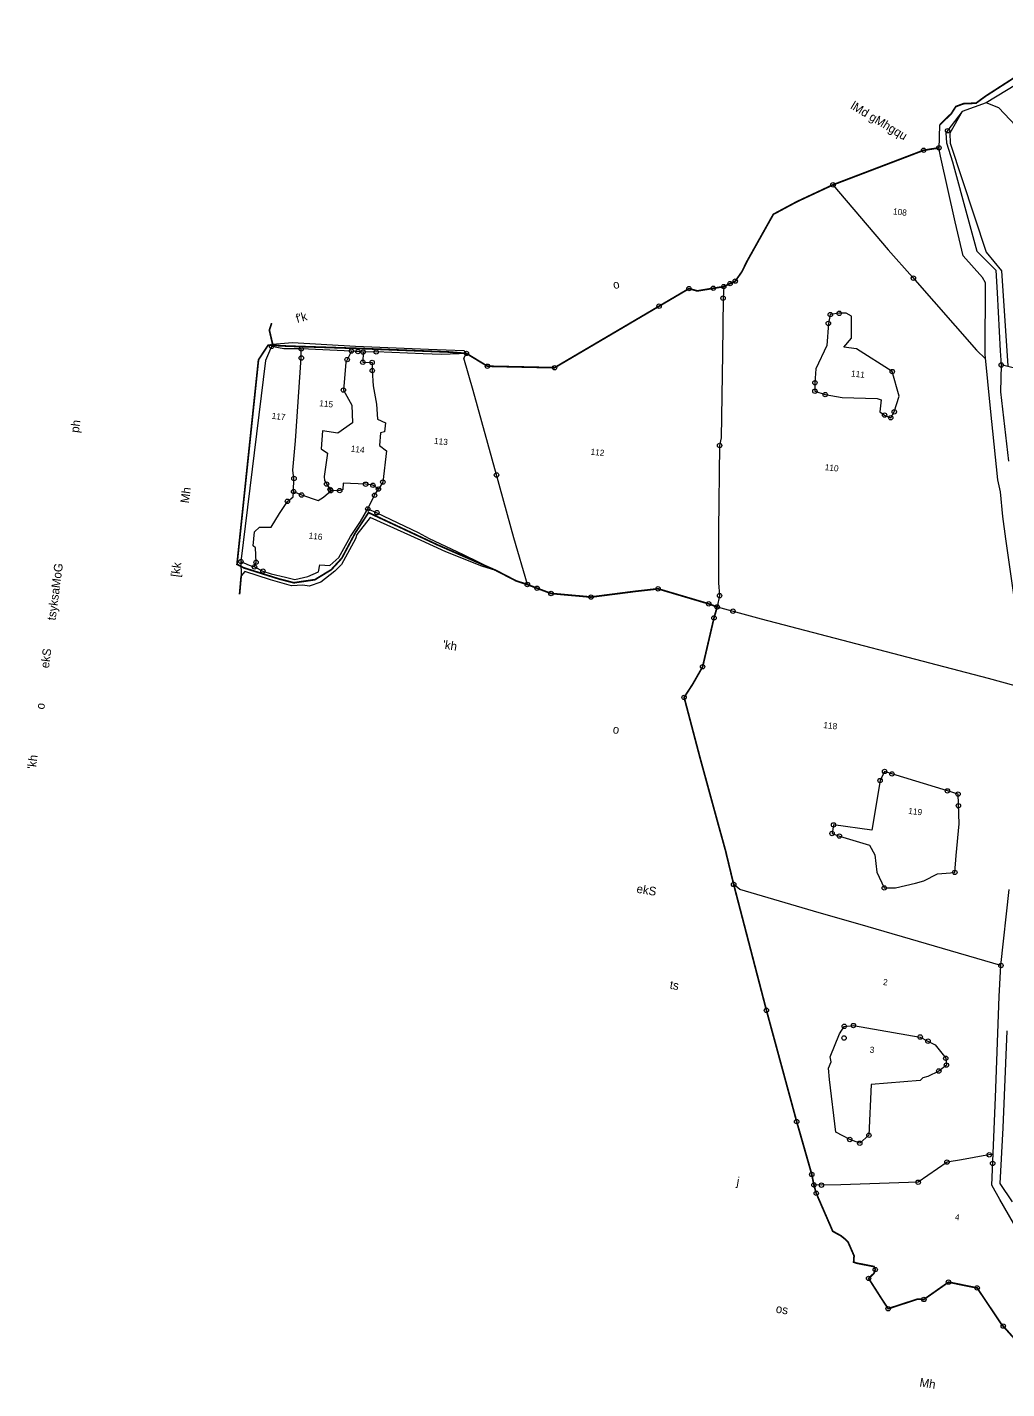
# Model space of a CAD drawing. Header units: feet. Extents: x 335453 to 339852, y 1780150 to 1783105.
# Drawn here: x 335577 to 336994, y 1780820 to 1782792 of the extents above; entities that cross this region are included whole.
import ezdxf
from ezdxf.enums import TextEntityAlignment as Align

# ---------------------------------------------------------------- set-up
doc = ezdxf.new("R2010")
doc.units = ezdxf.units.FT
doc.header["$LTSCALE"] = 0.02
doc.header["$MEASUREMENT"] = 0
doc.linetypes.add('DASHDOT', pattern=[1, 0.5, -0.25, 0, -0.25])
doc.linetypes.add('DIVIDE', pattern=[31.75, 12.7, -6.35, 0, -6.35, 0, -6.35])
doc.layers.get('0').update_dxf_attribs({"linetype": 'CONTINUOUS'})
for name, color, linetype in [('OFF', 1, 'CONTINUOUS'), ('POLY_HATCH', 12, 'CONTINUOUS'), ('POLY_PARCEL', 6, 'CONTINUOUS'), ('POLY_ROAD', 30, 'CONTINUOUS'), ('POLY_WATER', 4, 'CONTINUOUS'), ('SYM_STONE', 1, 'CONTINUOUS'), ('TEXT_MAPOUT', 7, 'CONTINUOUS'), ('TEXT_PARCEL', 7, 'CONTINUOUS'), ('V_BOUND_LINE', 7, 'CONTINUOUS'), ('V_BOUND_STREAM_LINE', 7, 'DASHDOT'), ('V_DIVIDE_LINE', 7, 'DIVIDE')]:
    doc.layers.add(name, color=color, linetype=linetype)
doc.styles.add('TEXT_MAP', font='', dxfattribs={"height": 0.25})
doc.styles.get('TEXT_MAP').set_extended_font_data('Kruti Dev 050')

# ---------------------------------------------------------------- blocks, each defined once
blk = doc.blocks.new('STONE')
blk.add_circle((0, 0), 0.0851)
blk = doc.blocks.new('AFD')
at = {"layer": 'OFF'}
for points in [[(282.18, 519.87), (281.57, 526.97)], [(93.66, 378.19), (94.2, 374.1)]]:
    blk.add_lwpolyline(points, dxfattribs=at)
at = {"layer": 'POLY_HATCH'}
blk.add_lwpolyline([(305.31, 527.64), (298.06, 533.74), (294.27, 534.8), (287.63, 531.49), (284.68, 524.82), (285.15, 521.95), (299.1, 491.64), (304.06, 486.72), (308.96, 459.5)], dxfattribs=at)
at = {"layer": 'POLY_PARCEL'}
for points in [[(252.62, 506.17), (270.69, 489.11), (278.56, 482.05), (299.39, 462.95), (302.31, 460.73)], [(224.33, 473.23), (224.5, 469.87), (226.14, 453.73), (228.49, 429.46), (228.26, 427.16), (230.65, 402.62), (232.36, 387.44), (233.07, 383.75), (232.75, 380.41), (245.86, 378.42), (313.33, 368.54), (321.33, 367.31), (324.57, 366.85)], [(330.55, 413.27), (328.77, 415.1), (327.87, 417.06), (324.36, 428.56), (318.64, 446.3), (316.43, 452.14), (314.64, 458.34), (312.92, 458.75), (307.03, 459.5)], [(177.17, 380.78), (171.77, 393.84), (164.74, 411.46), (155.31, 435.16), (151.51, 444.2), (152.13, 445.63)], [(106.63, 400.13), (106.33, 403.93), (105.75, 406.26), (105.53, 414.87), (104.57, 439), (104.27, 441.62)], [(118.83, 442.6), (117.54, 439.1), (117.54, 439.1), (117.76, 431.09), (117.76, 431.09), (120.72, 426.99), (121.45, 421.89), (117.51, 418.4), (117.51, 418.4), (113.05, 418.62), (113.2, 413.37), (115.24, 412.35), (115.02, 405.49), (115.24, 404.29), (117.36, 401.59)], [(122.24, 442.7), (122.48, 439.73), (125.17, 439.98), (125.47, 437.64), (126.21, 433.3), (127.74, 428.04), (128.55, 423.74), (130.96, 422.94), (131.03, 420.3), (129.88, 419.95), (130.01, 416.22), (132.2, 414.87), (132.12, 405.75), (131.08, 403.58)], [(131.08, 403.58), (129.34, 404.51), (127.22, 404.58), (120.72, 404.15), (120.8, 402.32), (119.92, 401.89), (117.36, 401.59)], [(97.76, 377.1), (98.06, 378.5), (97.41, 382.66), (96.68, 383.17), (96.6, 387.26), (97.89, 388.74), (101.35, 389.08), (103.25, 393.31), (105.15, 397.11), (106.68, 398.64), (106.63, 400.13)], [(106.63, 400.13), (109.04, 399.4), (114, 398.31), (115.46, 399.48), (117.36, 401.59)], [(128.61, 397.5), (130.15, 401.66), (131.08, 403.58)], [(326.29, 285.89), (326.29, 285.89), (284.29, 293.17), (272.06, 295.25), (248.37, 299.41), (246.45, 300.72)], [(330.09, 231.13), (328.34, 230.57), (321.17, 228.43), (317.03, 227.33), (309.34, 220.58), (309.34, 220.58), (287.06, 217.33), (281.5, 216.62), (279.3, 216.44)]]:
    blk.add_lwpolyline(points, dxfattribs=at)
for points in [[(260.61, 469.47), (258.56, 469.22), (256.03, 468.57), (255.74, 465.95), (255.99, 459.55), (253.62, 452.45), (253.78, 448.37), (254.03, 445.92), (257.13, 445.27), (262.12, 445.02), (272.25, 445.84), (273.47, 445.59), (273.47, 442.08), (274.94, 441.27), (276.82, 440.7), (277.65, 442.52), (278.55, 447.17), (275.77, 454.1), (264.69, 459.51), (260.97, 459.6), (260.97, 459.6), (262.89, 462.45), (262.23, 468.77)], [(286.41, 338.24), (285.41, 335.47), (284.61, 320.89), (284.61, 320.89), (273.39, 321.16), (273.23, 318.61), (275.45, 318.11), (284.44, 316.4), (286.32, 313.87), (287.46, 308.89), (290.07, 304.57), (293.37, 304.91), (298.94, 306.93), (301.31, 307.91), (305.02, 310.36), (309.96, 311.31), (309.96, 311.31), (309.96, 311.31), (309.85, 316.21), (309.61, 325.51), (308.38, 334.08), (308.38, 334.08), (305.2, 334.65), (288.61, 337.75)], [(285.59, 263.79), (305.25, 262.62), (307.64, 261.67), (309.87, 260.87), (313.32, 257.31), (313.75, 255.35), (311.73, 253.39), (308.7, 251.47), (307.32, 250.94), (306.68, 250.04), (292.65, 247.28), (293.61, 232.58), (291.22, 229.98), (288.19, 230.73), (283.99, 232.37), (280.43, 247.39), (279.77, 250.68), (280.36, 252.59), (279.93, 253.97), (281.85, 260.98), (282.98, 263.26)]]:
    blk.add_lwpolyline(points, close=True, dxfattribs=at)
at = {"layer": 'POLY_ROAD'}
for points in [[(344.17, 560.18), (344.17, 560.18), (342.01, 559.42), (336.84, 556.39), (335.74, 554.94), (324.86, 550.19), (323.17, 547.6), (321.22, 548.05), (319.58, 548.05), (315.15, 546.51), (308.88, 546.46), (307.74, 545.22), (294.27, 534.8), (287.63, 531.49), (284.89, 527.02), (283.58, 524.82)], [(283.58, 524.82), (284.05, 521.95), (286.44, 516.63), (292.62, 500.88), (296.37, 491.64), (302.44, 486.72), (303.49, 480.25), (306.28, 463.51), (307.03, 459.5), (307.67, 451.69), (312.21, 431.88)], [(330.11, 267.23), (332.08, 239.06), (333.02, 222.8), (337.11, 217.95)], [(349.4, 196.62), (333.54, 218.25), (330.69, 222.08), (328.99, 247.55), (326.8, 276.84), (326.29, 285.89), (326.2, 308.08)], [(320.81, 382.86), (313.97, 409.44), (312.43, 415.72), (310.9, 422.79), (309.79, 426.2), (305.36, 446.56), (302.03, 462.05), (299.81, 482.72), (298.78, 484.16), (292.56, 489.79), (289.15, 499.41), (282.81, 517.88), (282.05, 520.27)]]:
    blk.add_lwpolyline(points, dxfattribs=at)
at = {"layer": 'POLY_WATER'}
for points in [[(152.13, 445.63), (150.03, 445.29), (144.88, 444.55), (139.68, 444.16), (126.01, 443.15), (122.24, 442.7), (118.83, 442.6), (104.27, 441.62), (99.21, 441.12), (95.59, 441.38)], [(95.81, 442.11), (101.48, 443.15), (119.85, 444.14), (141.03, 445.63), (151.32, 446.38), (152.13, 445.63)], [(95.59, 441.38), (94.3, 437.15), (93.66, 378.19)], [(93.66, 378.19), (93.66, 378.19), (96.13, 377.45), (97.76, 377.1), (100.34, 376.16), (102.81, 375.66), (107.07, 375.12), (109.8, 374.77), (113.46, 376.06), (116.43, 377.74), (116.58, 379.82), (119.45, 379.97), (121.87, 382.52), (124.54, 389), (126.92, 393.6), (128.61, 397.5), (131.38, 396.71), (143.91, 392.31), (147.35, 390.89), (157.46, 387.52), (167.62, 383.86)], [(167.62, 383.86), (163.45, 384.65), (152.6, 387.62), (145.08, 390.09), (129.59, 395.1), (126.32, 389.76), (126.02, 388.45), (122.85, 380.59), (121.11, 378.46), (117.4, 374.85), (114.23, 373.27), (112.33, 373.35), (109.06, 372.86), (102.82, 373.9), (95.09, 375.45), (95.09, 375.45), (94.2, 374.1), (94.2, 374.1)]]:
    blk.add_lwpolyline(points, dxfattribs=at)
at = {"layer": 'V_BOUND_LINE', "const_width": 0.499}
for points in [[(281.57, 526.97), (284.51, 530.55), (285.6, 532.74), (287.74, 533.83), (291.33, 534.38), (293.86, 536.71), (303.24, 544.35), (308.12, 548.08), (313.99, 548.38), (318.12, 549.82), (321.41, 549.17), (323.48, 550.44), (328.01, 553.87), (336.12, 558.2), (337.26, 559.34), (343.01, 562.1)], [(152.13, 445.63), (158.61, 442.61), (178.05, 444.34), (214.35, 471.53), (216.82, 471.13), (224.33, 473.23), (227.48, 475.18), (229.13, 478.18), (230.19, 481.18), (236.34, 495.73), (242.65, 500.08), (252.62, 506.17), (277.7, 519.07), (282.05, 520.27)], [(343.48, 177.29), (337.93, 182.27), (329.79, 191.91), (321.33, 192.67), (314.77, 186.87), (312.95, 186.77), (304.75, 183.05), (302.6, 185.63), (298.12, 191.18), (299.51, 192.82), (299.76, 193.95), (299.32, 194.77), (294.09, 195.21), (293.27, 195.4), (293.2, 197.23), (290.99, 201.07), (290.03, 201.81), (288.71, 202.63), (286.25, 203.64), (280.25, 214.1), (279.3, 216.44), (278.36, 219.4), (272.29, 234.19), (259.97, 265.39), (251.63, 287.19), (246.45, 300.72), (242.98, 310.3), (240, 317.74), (232.62, 336.33), (226.11, 353.21), (228.19, 357.37), (230.47, 362.65), (232.18, 377.14), (232.75, 380.41), (230.22, 381.04), (215.08, 383.75), (208.65, 382.3), (195.97, 379.21), (184.3, 378.96), (177.17, 380.78), (173.78, 381.49), (167.62, 383.86)]]:
    blk.add_lwpolyline(points, dxfattribs=at)
at = {"layer": 'V_BOUND_STREAM_LINE', "ltscale": 200, "const_width": 0.5}
blk.add_lwpolyline([(167.62, 383.86), (149.93, 389.36), (128.96, 396.46), (125.76, 390.12), (122.71, 382.42), (120.04, 378.76), (115.63, 375.35), (109.66, 373.78), (105.26, 374.4), (94.67, 376.49), (92.62, 377.28), (92.25, 437.1), (94.56, 441.64), (100.28, 442), (120.5, 443.58), (147.12, 445.48), (152.13, 445.63)], dxfattribs=at)
at = {"layer": 'V_DIVIDE_LINE', "ltscale": 6, "const_width": 0.499}
blk.add_lwpolyline([(94.89, 448.15), (94.43, 446.03), (95.81, 442.11)], dxfattribs=at)
at = {"layer": 'V_DIVIDE_LINE', "const_width": 0.499}
blk.add_lwpolyline([(94.2, 374.1), (94.33, 368.69)], dxfattribs=at)
at = {"layer": 'SYM_STONE', "xscale": 7.5, "yscale": 7.5, "zscale": 7.5}
for p in [(283.98, 525.49), (277.7, 519.07), (282.05, 520.27), (252.62, 506.17), (278.86, 481.77), (227.48, 475.18), (214.35, 471.53), (221.35, 472.4), (224.33, 473.23), (226.07, 474.31), (224.5, 469.87), (256.03, 468.57), (258.56, 469.22), (206.29, 465.49), (255.74, 465.95), (307.03, 459.5), (275.77, 454.1), (253.78, 448.37), (126.01, 443.15), (152.13, 445.63), (178.05, 444.34), (254.03, 445.92), (257.13, 445.27), (95.59, 441.38), (104.27, 441.62), (104.57, 439), (117.87, 440.01), (118.83, 442.6), (120.72, 442.66), (122.24, 442.7), (122.48, 439.73), (125.17, 439.98), (158.61, 442.61), (274.94, 441.27), (276.82, 440.7), (277.65, 442.52), (125.47, 437.64), (117.76, 431.09), (228.26, 427.16), (164.74, 411.46), (106.33, 403.93), (115.94, 403.38), (127.22, 404.58), (129.34, 404.51), (131.08, 403.58), (132.12, 405.75), (106.63, 400.13), (109.04, 399.4), (117.1, 401.93), (117.36, 401.59), (119.92, 401.89), (130.15, 401.66), (105.15, 397.11), (128.61, 397.5), (131.38, 396.71), (215.08, 383.75), (233.07, 383.75), (177.17, 380.78), (180.12, 380.03), (230.22, 381.04), (232.75, 380.41), (237.44, 379.7), (93.66, 378.19), (97.76, 377.1), (98.06, 378.5), (100.34, 376.16), (184.3, 378.96), (195.97, 379.21), (232.18, 377.14), (230.47, 362.65), (226.11, 353.21), (286.41, 338.24), (288.61, 337.75), (285.41, 335.47), (305.2, 334.65), (308.38, 334.08), (308.87, 330.7), (273.39, 321.16), (273.23, 318.61), (275.45, 318.11), (309.96, 311.31), (290.07, 304.57), (246.45, 300.72), (326.29, 285.89), (259.97, 265.39), (282.98, 263.26), (285.59, 263.79), (305.25, 262.62), (307.64, 261.67), (283.3, 259.89), (313.32, 257.31), (311.73, 253.39), (313.75, 255.35), (272.29, 234.19), (288.19, 230.73), (291.22, 229.98), (293.61, 232.58), (329.02, 230.79), (317.03, 227.33), (330.27, 228.42), (278.36, 219.4), (309.34, 220.58), (279.3, 216.44), (280.25, 214.1), (281.5, 216.62), (299.76, 193.95), (298.12, 191.18), (321.33, 192.67), (329.79, 191.91), (314.77, 186.87), (304.75, 183.05), (338.56, 181.71)]:
    blk.add_blockref('STONE', p, dxfattribs=at)
at = {"layer": 'TEXT_MAPOUT', "style": 'TEXT_MAP'}
for s, height, rotation, p in [('lMd gMhgqu', 2.497, 335.3461, (255.01, 528.89)), ('o', 2.5, 21.9146, (192.75, 468.91)), ("f'k", 2.497, 21.9146, (102.25, 448.99)), ('ph', 2.497, 88.84, (42.69, 410.11)), ('Mh', 2.497, 88.84, (76.75, 393.28)), ('[kk', 2.497, 88.84, (76.4, 371.63)), ('tsyksaMoG', 2.497, 88.84, (42, 355.14)), ("'kh", 2.497, 357.1367, (154.63, 359.55)), ('ekS', 2.497, 88.84, (41.62, 341.08)), ('o', 2.5, 357.1367, (206.5, 340.57)), ('o', 2.5, 88.84, (41.62, 329.02)), ("'kh", 2.497, 88.84, (41.09, 311.48)), ('ekS', 2.497, 357.1367, (218.52, 295.2)), ('ts', 2.497, 357.1367, (231.21, 268.51)), ('j', 2.5, 357.1367, (256.85, 213.79)), ('os', 2.497, 357.1367, (272.29, 178.3)), ('Mh', 2.497, 357.1367, (316.19, 161.6))]:
    blk.add_text(s, height=height, rotation=rotation, dxfattribs=at).set_placement(p)
at = {"layer": 'TEXT_PARCEL', "style": 'TEXT_MAP'}
for s, height, p in [('108', 1.798, (272.85, 500.46)), ('111', 1.798, (265.95, 452.26)), ('115', 1.798, (113.24, 426.55)), ('110', 1.798, (261.36, 424.33)), ('117', 1.798, (99.89, 421.37)), ('113', 1.798, (147.61, 419.36)), ('112', 1.798, (193.19, 421.27)), ('114', 1.798, (123.8, 414.41)), ('116', 1.798, (114.43, 387.93)), ('118', 1.798, (269.27, 349.73)), ('119', 1.798, (296.57, 327.64)), ('2', 1.8, (293.43, 277.37)), ('3', 1.8, (291.75, 257.36)), ('4', 1.8, (321.77, 211.7))]:
    blk.add_text(s, height=height, dxfattribs=at).set_placement(p, align=Align.MIDDLE)

msp = doc.modelspace()

# ---------------------------------------------------------------- block references
at = {"xscale": 4.977076442366829, "yscale": 4.977076442366829, "zscale": 4.977076442366829, "rotation": 353.6455533491407}
msp.add_blockref('AFD', (335214.2, 1780198.8), dxfattribs=at)

doc.saveas('drawing.dxf')
